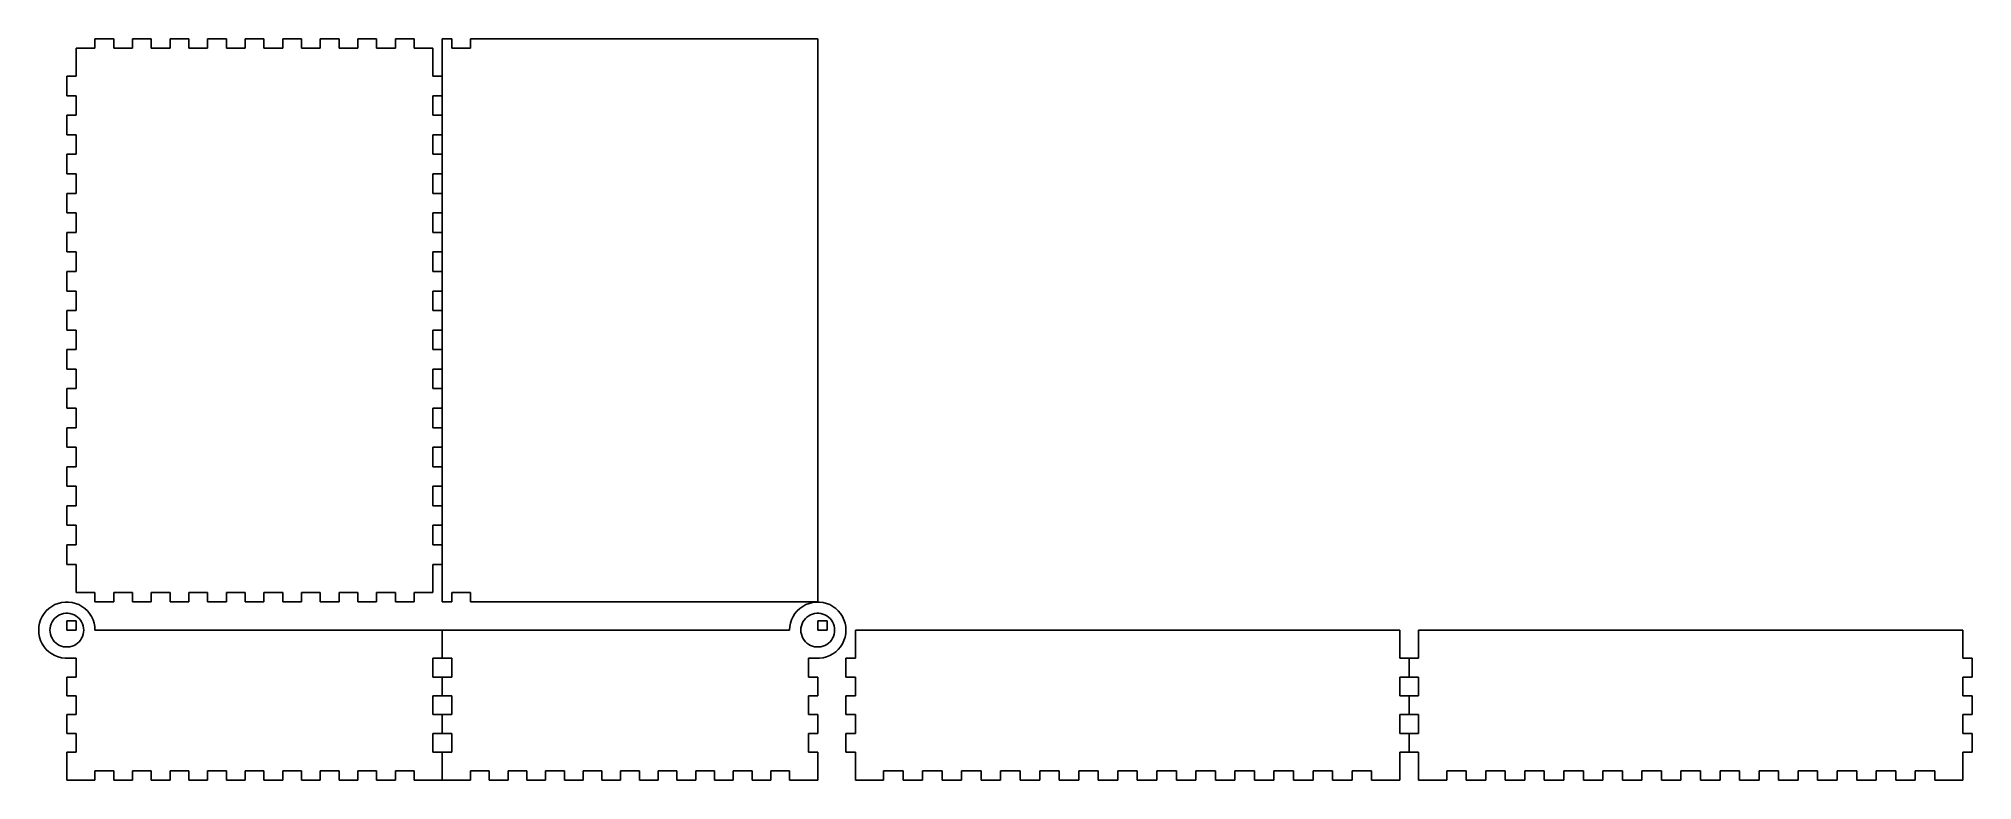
# Model space of a CAD drawing. Header units: metres. Extents: x -8 to 508, y 0 to 198.
import ezdxf

# ---------------------------------------------------------------- set-up
doc = ezdxf.new("R2010")
doc.units = ezdxf.units.M

msp = doc.modelspace()

# ---------------------------------------------------------------- linework, layer by layer
for p, q in [((12.5, 197.51), (7.5, 197.51)), ((7.5, 197.51), (7.5, 195.01)), ((12.5, 195.01), (12.5, 197.51)), ((22.5, 197.51), (17.5, 197.51)), ((17.5, 197.51), (17.5, 195.01)), ((22.5, 195.01), (22.5, 197.51)), ((32.5, 197.51), (27.5, 197.51)), ((27.5, 197.51), (27.5, 195.01)), ((32.5, 195.01), (32.5, 197.51)), ((42.5, 197.51), (37.5, 197.51)), ((37.5, 197.51), (37.5, 195.01)), ((42.5, 195.01), (42.5, 197.51)), ((52.5, 197.51), (47.5, 197.51)), ((47.5, 197.51), (47.5, 195.01)), ((52.5, 195.01), (52.5, 197.51)), ((62.5, 197.51), (57.5, 197.51)), ((57.5, 197.51), (57.5, 195.01)), ((62.5, 195.01), (62.5, 197.51)), ((72.5, 197.51), (67.5, 197.51)), ((67.5, 197.51), (67.5, 195.01)), ((72.5, 195.01), (72.5, 197.51)), ((82.5, 197.51), (77.5, 197.51)), ((77.5, 197.51), (77.5, 195.01)), ((82.5, 195.01), (82.5, 197.51)), ((92.5, 197.51), (87.5, 197.51)), ((87.5, 197.51), (87.5, 195.01)), ((92.5, 195.01), (92.5, 197.51)), ((102.51, 197.51), (100.01, 197.51)), ((100.01, 197.51), (100.01, 47.51)), ((102.51, 195.02), (102.51, 197.51)), ((200.01, 197.51), (107.51, 197.51)), ((107.51, 197.51), (107.51, 195.02)), ((200.01, 47.51), (200.01, 197.51)), ((7.5, 195.01), (2.49998, 195.01)), ((2.49998, 195.01), (2.49998, 187.51)), ((17.5, 195.01), (12.5, 195.01)), ((27.5, 195.01), (22.5, 195.01)), ((37.5, 195.01), (32.5, 195.01)), ((47.5, 195.01), (42.5, 195.01)), ((57.5, 195.01), (52.5, 195.01)), ((67.5, 195.01), (62.5, 195.01)), ((77.5, 195.01), (72.5, 195.01)), ((87.5, 195.01), (82.5, 195.01)), ((97.5, 195.01), (92.5, 195.01)), ((97.5, 187.51), (97.5, 195.01)), ((107.51, 195.02), (102.51, 195.02)), ((2.49998, 187.51), (0, 187.51)), ((0, 187.51), (0, 182.31)), ((100, 187.51), (97.5, 187.51)), ((100, 182.31), (100, 187.51)), ((0, 182.31), (2.49998, 182.31)), ((2.49998, 182.31), (2.49998, 177.11)), ((97.5, 177.11), (97.5, 182.31)), ((97.5, 182.31), (100, 182.31)), ((2.49998, 177.11), (0, 177.11)), ((0, 177.11), (0, 171.91)), ((100, 177.11), (97.5, 177.11)), ((100, 171.91), (100, 177.11)), ((0, 171.91), (2.49998, 171.91)), ((2.49998, 171.91), (2.49998, 166.71)), ((97.5, 166.71), (97.5, 171.91)), ((97.5, 171.91), (100, 171.91)), ((2.49998, 166.71), (0, 166.71)), ((0, 166.71), (0, 161.51)), ((100, 166.71), (97.5, 166.71)), ((100, 161.51), (100, 166.71)), ((0, 161.51), (2.49998, 161.51)), ((2.49998, 161.51), (2.49998, 156.31)), ((97.5, 156.31), (97.5, 161.51)), ((97.5, 161.51), (100, 161.51)), ((2.49998, 156.31), (0, 156.31)), ((0, 156.31), (0, 151.11)), ((100, 156.31), (97.5, 156.31)), ((100, 151.11), (100, 156.31)), ((0, 151.11), (2.49998, 151.11)), ((2.49998, 151.11), (2.49998, 145.91)), ((97.5, 145.91), (97.5, 151.11)), ((97.5, 151.11), (100, 151.11)), ((2.49998, 145.91), (0, 145.91)), ((0, 145.91), (0, 140.71)), ((100, 145.91), (97.5, 145.91)), ((100, 140.71), (100, 145.91)), ((0, 140.71), (2.49998, 140.71)), ((2.49998, 140.71), (2.49998, 135.51)), ((97.5, 135.51), (97.5, 140.71)), ((97.5, 140.71), (100, 140.71)), ((2.49998, 135.51), (0, 135.51)), ((0, 135.51), (0, 130.31)), ((100, 135.51), (97.5, 135.51)), ((100, 130.31), (100, 135.51)), ((0, 130.31), (2.49998, 130.31)), ((2.49998, 130.31), (2.5, 125.11)), ((97.5, 125.11), (97.5, 130.31)), ((97.5, 130.31), (100, 130.31)), ((2.5, 125.11), (0, 125.11)), ((0, 125.11), (0, 119.91)), ((100, 125.11), (97.5, 125.11)), ((100, 119.91), (100, 125.11)), ((0, 119.91), (2.5, 119.91)), ((2.5, 119.91), (2.5, 114.71)), ((97.5, 114.71), (97.5, 119.91)), ((97.5, 119.91), (100, 119.91)), ((2.5, 114.71), (0, 114.71)), ((0, 114.71), (0, 109.51)), ((100, 114.71), (97.5, 114.71)), ((100, 109.51), (100, 114.71)), ((0, 109.51), (2.5, 109.51)), ((2.5, 109.51), (2.5, 104.31)), ((97.5, 104.31), (97.5, 109.51)), ((97.5, 109.51), (100, 109.51)), ((2.5, 104.31), (0, 104.31)), ((0, 104.31), (0, 99.11)), ((100, 104.31), (97.5, 104.31)), ((100, 99.11), (100, 104.31)), ((0, 99.11), (2.5, 99.11)), ((2.5, 99.11), (2.5, 93.91)), ((97.5, 93.91), (97.5, 99.11)), ((97.5, 99.11), (100, 99.11)), ((2.5, 93.91), (0, 93.91)), ((0, 93.91), (0, 88.71)), ((100, 93.91), (97.5, 93.91)), ((100, 88.71), (100, 93.91)), ((0, 88.71), (2.5, 88.71)), ((2.5, 88.71), (2.5, 83.51)), ((97.5, 83.51), (97.5, 88.71)), ((97.5, 88.71), (100, 88.71)), ((2.5, 83.51), (0, 83.51)), ((0, 83.51), (0, 78.31)), ((100, 83.51), (97.5, 83.51)), ((100, 78.31), (100, 83.51)), ((0, 78.31), (2.5, 78.31)), ((2.5, 78.31), (2.5, 73.11)), ((97.5, 73.11), (97.5, 78.31)), ((97.5, 78.31), (100, 78.31)), ((2.5, 73.11), (0, 73.11)), ((0, 73.11), (0, 67.91)), ((100, 73.11), (97.5, 73.11)), ((100, 67.91), (100, 73.11)), ((0, 67.91), (2.5, 67.91)), ((2.5, 67.91), (2.5, 62.71)), ((97.5, 62.71), (97.5, 67.91)), ((97.5, 67.91), (100, 67.91)), ((2.5, 62.71), (0, 62.71)), ((0, 62.71), (0, 57.51)), ((100, 62.71), (97.5, 62.71)), ((100, 57.51), (100, 62.71)), ((0, 57.51), (2.5, 57.51)), ((2.5, 57.51), (2.5, 50.01)), ((97.5, 50.01), (97.5, 57.51)), ((97.5, 57.51), (100, 57.51)), ((-3.19334, 46.7862), (-4.01869, 46.3325)), ((-2.31763, 47.1329), (-3.19334, 46.7862)), ((-1.40535, 47.3671), (-2.31763, 47.1329)), ((-0.47092, 47.4852), (-1.40535, 47.3671)), ((0.47092, 47.4852), (-0.47092, 47.4852)), ((1.40535, 47.3671), (0.47092, 47.4852)), ((2.31763, 47.1329), (1.40535, 47.3671)), ((3.19334, 46.7862), (2.31763, 47.1329)), ((2.5, 50.01), (7.5, 50.01)), ((4.01869, 46.3325), (3.19334, 46.7862)), ((7.5, 50.01), (7.5, 47.51)), ((7.5, 47.51), (12.5, 47.51)), ((12.5, 50.01), (17.5, 50.01)), ((12.5, 47.51), (12.5, 50.01)), ((17.5, 50.01), (17.5, 47.51)), ((17.5, 47.51), (22.5, 47.51)), ((22.5, 47.51), (22.5, 50.01)), ((22.5, 50.01), (27.5, 50.01)), ((27.5, 50.01), (27.5, 47.51)), ((27.5, 47.51), (32.5, 47.51)), ((32.5, 47.51), (32.5, 50.01)), ((32.5, 50.01), (37.5, 50.01)), ((37.5, 50.01), (37.5, 47.51)), ((37.5, 47.51), (42.5, 47.51)), ((42.5, 47.51), (42.5, 50.01)), ((42.5, 50.01), (47.5, 50.01)), ((47.5, 50.01), (47.5, 47.51)), ((47.5, 47.51), (52.5, 47.51)), ((52.5, 47.51), (52.5, 50.01)), ((52.5, 50.01), (57.5, 50.01)), ((57.5, 50.01), (57.5, 47.51)), ((57.5, 47.51), (62.5, 47.51)), ((62.5, 47.51), (62.5, 50.01)), ((62.5, 50.01), (67.5, 50.01)), ((67.5, 50.01), (67.5, 47.51)), ((67.5, 47.51), (72.5, 47.51)), ((72.5, 47.51), (72.5, 50.01)), ((72.5, 50.01), (77.5, 50.01)), ((77.5, 50.01), (77.5, 47.51)), ((77.5, 47.51), (82.5, 47.51)), ((82.5, 47.51), (82.5, 50.01)), ((82.5, 50.01), (87.5, 50.01)), ((87.5, 50.01), (87.5, 47.51)), ((87.5, 47.51), (92.5, 47.51)), ((92.5, 47.51), (92.5, 50.01)), ((92.5, 50.01), (97.5, 50.01)), ((100.01, 47.51), (102.51, 47.51)), ((102.51, 50), (107.51, 50)), ((102.51, 47.51), (102.51, 50)), ((107.51, 50), (107.51, 47.51)), ((107.51, 47.51), (200.01, 47.51)), ((196.817, 46.7862), (195.991, 46.3325)), ((197.692, 47.1329), (196.817, 46.7862)), ((198.605, 47.3671), (197.692, 47.1329)), ((199.539, 47.4852), (198.605, 47.3671)), ((200.481, 47.4852), (199.539, 47.4852)), ((201.415, 47.3671), (200.481, 47.4852)), ((202.328, 47.1329), (201.415, 47.3671)), ((203.203, 46.7862), (202.328, 47.1329)), ((204.029, 46.3325), (203.203, 46.7862)), ((-7.26436, 41.8652), (-7.44086, 40.94)), ((-6.97331, 42.7609), (-7.26436, 41.8652)), ((-6.5723, 43.6131), (-6.97331, 42.7609)), ((-6.06763, 44.4084), (-6.5723, 43.6131)), ((-5.46725, 45.1341), (-6.06763, 44.4084)), ((-4.78067, 45.7788), (-5.46725, 45.1341)), ((-4.01869, 46.3325), (-4.78067, 45.7788)), ((-4.35861, 41.1191), (-4.18399, 41.6566)), ((-4.18399, 41.6566), (-3.94337, 42.1679)), ((-3.94337, 42.1679), (-3.64056, 42.645)), ((-3.64056, 42.645), (-3.28035, 43.0805)), ((-3.28035, 43.0805), (-2.86839, 43.4673)), ((-2.86839, 43.4673), (-2.41121, 43.7995)), ((-2.41121, 43.7995), (-1.916, 44.0717)), ((-1.916, 44.0717), (-1.39056, 44.2797)), ((-1.39056, 44.2797), (-0.8432, 44.4203)), ((-0.8432, 44.4203), (-0.28255, 44.4911)), ((-0.28255, 44.4911), (0.28255, 44.4911)), ((2.5, 42.5), (0, 42.5)), ((0, 42.5), (0, 40)), ((0.28255, 44.4911), (0.8432, 44.4203)), ((0.8432, 44.4203), (1.39056, 44.2797)), ((1.39056, 44.2797), (1.916, 44.0717)), ((1.916, 44.0717), (2.41121, 43.7995)), ((2.41121, 43.7995), (2.86839, 43.4673)), ((2.5, 40), (2.5, 42.5)), ((2.86839, 43.4673), (3.28035, 43.0805)), ((3.28035, 43.0805), (3.64056, 42.645)), ((3.64056, 42.645), (3.94337, 42.1679)), ((3.94337, 42.1679), (4.18399, 41.6566)), ((4.78067, 45.7788), (4.01869, 46.3325)), ((4.18399, 41.6566), (4.35861, 41.1191)), ((5.46725, 45.1341), (4.78067, 45.7788)), ((6.06763, 44.4084), (5.46725, 45.1341)), ((6.5723, 43.6131), (6.06763, 44.4084)), ((6.97331, 42.7609), (6.5723, 43.6131)), ((7.26436, 41.8652), (6.97331, 42.7609)), ((7.44086, 40.94), (7.26436, 41.8652)), ((192.746, 41.8652), (192.569, 40.94)), ((193.037, 42.7609), (192.746, 41.8652)), ((193.438, 43.6131), (193.037, 42.7609)), ((193.942, 44.4084), (193.438, 43.6131)), ((194.543, 45.1341), (193.942, 44.4084)), ((195.229, 45.7788), (194.543, 45.1341)), ((195.991, 46.3325), (195.229, 45.7788)), ((195.651, 41.1191), (195.826, 41.6566)), ((195.826, 41.6566), (196.067, 42.1679)), ((196.067, 42.1679), (196.369, 42.645)), ((196.369, 42.645), (196.73, 43.0805)), ((196.73, 43.0805), (197.142, 43.4673)), ((197.142, 43.4673), (197.599, 43.7995)), ((197.599, 43.7995), (198.094, 44.0717)), ((198.094, 44.0717), (198.619, 44.2797)), ((198.619, 44.2797), (199.167, 44.4203)), ((199.167, 44.4203), (199.727, 44.4911)), ((199.727, 44.4911), (200.293, 44.4911)), ((202.51, 42.5), (200.01, 42.5)), ((200.01, 42.5), (200.01, 40)), ((200.293, 44.4911), (200.853, 44.4203)), ((200.853, 44.4203), (201.401, 44.2797)), ((201.401, 44.2797), (201.926, 44.0717)), ((201.926, 44.0717), (202.421, 43.7995)), ((202.421, 43.7995), (202.878, 43.4673)), ((202.51, 40), (202.51, 42.5)), ((202.878, 43.4673), (203.29, 43.0805)), ((203.29, 43.0805), (203.651, 42.645)), ((203.651, 42.645), (203.953, 42.1679)), ((203.953, 42.1679), (204.194, 41.6566)), ((204.791, 45.7788), (204.029, 46.3325)), ((204.194, 41.6566), (204.369, 41.1191)), ((205.477, 45.1341), (204.791, 45.7788)), ((206.078, 44.4084), (205.477, 45.1341)), ((206.582, 43.6131), (206.078, 44.4084)), ((206.983, 42.7609), (206.582, 43.6131)), ((207.274, 41.8652), (206.983, 42.7609)), ((207.451, 40.94), (207.274, 41.8652)), ((-7.44086, 40.94), (-7.5, 40)), ((-7.5, 40), (-7.44086, 39.06)), ((-7.44086, 39.06), (-7.26436, 38.1348)), ((-7.26436, 38.1348), (-6.97331, 37.2391)), ((-6.97331, 37.2391), (-6.5723, 36.3868)), ((-6.5723, 36.3868), (-6.06763, 35.5916)), ((-4.5, 40), (-4.46451, 40.564)), ((-4.46451, 39.436), (-4.5, 40)), ((-4.46451, 40.564), (-4.35861, 41.1191)), ((-4.35861, 38.8809), (-4.46451, 39.436)), ((-4.18399, 38.3434), (-4.35861, 38.8809)), ((-3.94337, 37.8321), (-4.18399, 38.3434)), ((-3.64056, 37.355), (-3.94337, 37.8321)), ((-3.28035, 36.9195), (-3.64056, 37.355)), ((-2.86839, 36.5327), (-3.28035, 36.9195)), ((-2.41121, 36.2005), (-2.86839, 36.5327)), ((-1.916, 35.9283), (-2.41121, 36.2005)), ((0, 40), (2.5, 40)), ((2.41121, 36.2005), (1.916, 35.9283)), ((2.86839, 36.5327), (2.41121, 36.2005)), ((3.28035, 36.9195), (2.86839, 36.5327)), ((3.64056, 37.355), (3.28035, 36.9195)), ((3.94337, 37.8321), (3.64056, 37.355)), ((4.18399, 38.3434), (3.94337, 37.8321)), ((4.35861, 38.8809), (4.18399, 38.3434)), ((4.35861, 41.1191), (4.46451, 40.564)), ((4.46451, 39.436), (4.35861, 38.8809)), ((4.46451, 40.564), (4.5, 40)), ((4.5, 40), (4.46451, 39.436)), ((7.5, 40), (7.44086, 40.94)), ((100, 40), (7.5, 40)), ((100, 32.5), (100, 40)), ((192.51, 40), (100.01, 40)), ((100.01, 40), (100.01, 32.5)), ((192.569, 40.94), (192.51, 40)), ((195.51, 40), (195.545, 40.564)), ((195.545, 39.436), (195.51, 40)), ((195.545, 40.564), (195.651, 41.1191)), ((195.651, 38.8809), (195.545, 39.436)), ((195.826, 38.3434), (195.651, 38.8809)), ((196.067, 37.8321), (195.826, 38.3434)), ((196.369, 37.355), (196.067, 37.8321)), ((196.73, 36.9195), (196.369, 37.355)), ((197.142, 36.5327), (196.73, 36.9195)), ((197.599, 36.2005), (197.142, 36.5327)), ((198.094, 35.9283), (197.599, 36.2005)), ((200.01, 40), (202.51, 40)), ((202.421, 36.2005), (201.926, 35.9283)), ((202.878, 36.5327), (202.421, 36.2005)), ((203.29, 36.9195), (202.878, 36.5327)), ((203.651, 37.355), (203.29, 36.9195)), ((203.953, 37.8321), (203.651, 37.355)), ((204.194, 38.3434), (203.953, 37.8321)), ((204.369, 38.8809), (204.194, 38.3434)), ((204.369, 41.1191), (204.475, 40.564)), ((204.475, 39.436), (204.369, 38.8809)), ((204.475, 40.564), (204.51, 40)), ((204.51, 40), (204.475, 39.436)), ((206.078, 35.5916), (206.582, 36.3868)), ((206.582, 36.3868), (206.983, 37.2391)), ((206.983, 37.2391), (207.274, 38.1348)), ((207.274, 38.1348), (207.451, 39.06)), ((207.51, 40), (207.451, 40.94)), ((207.451, 39.06), (207.51, 40)), ((355.02, 40), (210.02, 40)), ((210.02, 40), (210.02, 32.5)), ((355.02, 32.5), (355.02, 40)), ((505.03, 40), (360.03, 40)), ((360.03, 40), (360.03, 32.5)), ((505.03, 32.5), (505.03, 40)), ((-6.06763, 35.5916), (-5.46725, 34.8659)), ((-5.46725, 34.8659), (-4.78067, 34.2211)), ((-4.78067, 34.2211), (-4.01869, 33.6675)), ((-4.01869, 33.6675), (-3.19334, 33.2138)), ((-3.19334, 33.2138), (-2.31763, 32.8671)), ((-2.31763, 32.8671), (-1.40535, 32.6328)), ((-1.39056, 35.7203), (-1.916, 35.9283)), ((-1.40535, 32.6328), (-0.47092, 32.5148)), ((-0.8432, 35.5797), (-1.39056, 35.7203)), ((-0.28255, 35.5089), (-0.8432, 35.5797)), ((-0.47092, 32.5148), (0, 32.5148)), ((0.28255, 35.5089), (-0.28255, 35.5089)), ((0, 32.5148), (0, 32.5)), ((0, 32.5), (2.49998, 32.5)), ((0.8432, 35.5797), (0.28255, 35.5089)), ((1.39056, 35.7203), (0.8432, 35.5797)), ((1.916, 35.9283), (1.39056, 35.7203)), ((2.49998, 32.5), (2.49998, 27.5)), ((97.5, 27.5), (97.5, 32.5)), ((97.5, 32.5), (100, 32.5)), ((100.01, 32.5), (102.51, 32.5)), ((102.51, 32.5), (102.51, 27.5)), ((197.51, 27.5), (197.51, 32.5)), ((197.51, 32.5), (200.01, 32.5)), ((198.619, 35.7203), (198.094, 35.9283)), ((199.167, 35.5797), (198.619, 35.7203)), ((199.727, 35.5089), (199.167, 35.5797)), ((200.293, 35.5089), (199.727, 35.5089)), ((200.01, 32.5), (200.01, 32.5148)), ((200.01, 32.5148), (200.481, 32.5148)), ((200.853, 35.5797), (200.293, 35.5089)), ((200.481, 32.5148), (201.415, 32.6328)), ((201.401, 35.7203), (200.853, 35.5797)), ((201.926, 35.9283), (201.401, 35.7203)), ((201.415, 32.6328), (202.328, 32.8671)), ((202.328, 32.8671), (203.203, 33.2138)), ((203.203, 33.2138), (204.029, 33.6675)), ((204.029, 33.6675), (204.791, 34.2211)), ((204.791, 34.2211), (205.477, 34.8659)), ((205.477, 34.8659), (206.078, 35.5916)), ((210.02, 32.5), (207.52, 32.5)), ((207.52, 32.5), (207.52, 27.5)), ((357.52, 32.5), (355.02, 32.5)), ((357.52, 27.5), (357.52, 32.5)), ((360.03, 32.5), (357.53, 32.5)), ((357.53, 32.5), (357.53, 27.5)), ((507.53, 32.5), (505.03, 32.5)), ((507.53, 27.5), (507.53, 32.5)), ((2.49998, 27.5), (0, 27.5)), ((0, 27.5), (0, 22.5)), ((100, 27.5), (97.5, 27.5)), ((100, 22.5), (100, 27.5)), ((102.51, 27.5), (100.01, 27.5)), ((100.01, 27.5), (100.01, 22.5)), ((200.01, 27.5), (197.51, 27.5)), ((200.01, 22.5), (200.01, 27.5)), ((207.52, 27.5), (210.02, 27.5)), ((210.02, 27.5), (210.02, 22.5)), ((355.02, 22.5), (355.02, 27.5)), ((355.02, 27.5), (357.52, 27.5)), ((357.53, 27.5), (360.03, 27.5)), ((360.03, 27.5), (360.03, 22.5)), ((505.03, 22.5), (505.03, 27.5)), ((505.03, 27.5), (507.53, 27.5)), ((0, 22.5), (2.5, 22.5)), ((2.5, 22.5), (2.5, 17.5)), ((97.5, 17.5), (97.5, 22.5)), ((97.5, 22.5), (100, 22.5)), ((100.01, 22.5), (102.51, 22.5)), ((102.51, 22.5), (102.51, 17.5)), ((197.51, 17.5), (197.51, 22.5)), ((197.51, 22.5), (200.01, 22.5)), ((210.02, 22.5), (207.52, 22.5)), ((207.52, 22.5), (207.52, 17.5)), ((357.52, 22.5), (355.02, 22.5)), ((357.52, 17.5), (357.52, 22.5)), ((360.03, 22.5), (357.53, 22.5)), ((357.53, 22.5), (357.53, 17.5)), ((507.53, 22.5), (505.03, 22.5)), ((507.53, 17.5), (507.53, 22.5)), ((2.5, 17.5), (0, 17.5)), ((0, 17.5), (0, 12.5)), ((100, 17.5), (97.5, 17.5)), ((100, 12.5), (100, 17.5)), ((102.51, 17.5), (100.01, 17.5)), ((100.01, 17.5), (100.01, 12.5)), ((200.01, 17.5), (197.51, 17.5)), ((200.01, 12.5), (200.01, 17.5)), ((207.52, 17.5), (210.02, 17.5)), ((210.02, 17.5), (210.02, 12.5)), ((355.02, 12.5), (355.02, 17.5)), ((355.02, 17.5), (357.52, 17.5)), ((357.53, 17.5), (360.03, 17.5)), ((360.03, 17.5), (360.03, 12.5)), ((505.03, 12.5), (505.03, 17.5)), ((505.03, 17.5), (507.53, 17.5)), ((0, 12.5), (2.5, 12.5)), ((2.5, 12.5), (2.5, 7.5)), ((97.5, 7.5), (97.5, 12.5)), ((97.5, 12.5), (100, 12.5)), ((100.01, 12.5), (102.51, 12.5)), ((102.51, 12.5), (102.51, 7.5)), ((197.51, 7.5), (197.51, 12.5)), ((197.51, 12.5), (200.01, 12.5)), ((210.02, 12.5), (207.52, 12.5)), ((207.52, 12.5), (207.52, 7.5)), ((357.52, 12.5), (355.02, 12.5)), ((357.52, 7.5), (357.52, 12.5)), ((360.03, 12.5), (357.53, 12.5)), ((357.53, 12.5), (357.53, 7.5)), ((507.53, 12.5), (505.03, 12.5)), ((507.53, 7.5), (507.53, 12.5)), ((2.5, 7.5), (0, 7.5)), ((0, 7.5), (0, 0)), ((100, 7.5), (97.5, 7.5)), ((100, 0), (100, 7.5)), ((102.51, 7.5), (100.01, 7.5)), ((100.01, 7.5), (100.01, 0)), ((200.01, 7.5), (197.51, 7.5)), ((200.01, 0), (200.01, 7.5)), ((207.52, 7.5), (210.02, 7.5)), ((210.02, 7.5), (210.02, 0)), ((355.02, 0), (355.02, 7.5)), ((355.02, 7.5), (357.52, 7.5)), ((357.53, 7.5), (360.03, 7.5)), ((360.03, 7.5), (360.03, 0)), ((505.03, 0), (505.03, 7.5)), ((505.03, 7.5), (507.53, 7.5)), ((0, 0), (7.5, 0)), ((7.5, 2.5), (12.5, 2.5)), ((7.5, 0), (7.5, 2.5)), ((12.5, 2.5), (12.5, 0)), ((12.5, 0), (17.5, 0)), ((17.5, 0), (17.5, 2.5)), ((17.5, 2.5), (22.5, 2.5)), ((22.5, 2.5), (22.5, 0)), ((22.5, 0), (27.5, 0)), ((27.5, 0), (27.5, 2.5)), ((27.5, 2.5), (32.5, 2.5)), ((32.5, 2.5), (32.5, 0)), ((32.5, 0), (37.5, 0)), ((37.5, 0), (37.5, 2.5)), ((37.5, 2.5), (42.5, 2.5)), ((42.5, 2.5), (42.5, 0)), ((42.5, 0), (47.5, 0)), ((47.5, 0), (47.5, 2.5)), ((47.5, 2.5), (52.5, 2.5)), ((52.5, 2.5), (52.5, 0)), ((52.5, 0), (57.5, 0)), ((57.5, 0), (57.5, 2.5)), ((57.5, 2.5), (62.5, 2.5)), ((62.5, 2.5), (62.5, 0)), ((62.5, 0), (67.5, 0)), ((67.5, 0), (67.5, 2.5)), ((67.5, 2.5), (72.5, 2.5)), ((72.5, 2.5), (72.5, 0)), ((72.5, 0), (77.5, 0)), ((77.5, 0), (77.5, 2.5)), ((77.5, 2.5), (82.5, 2.5)), ((82.5, 2.5), (82.5, 0)), ((82.5, 0), (87.5, 0)), ((87.5, 0), (87.5, 2.5)), ((87.5, 2.5), (92.5, 2.5)), ((92.5, 2.5), (92.5, 0)), ((92.5, 0), (100, 0)), ((100.01, 0), (107.51, 0)), ((107.51, 2.5), (112.51, 2.5)), ((107.51, 0), (107.51, 2.5)), ((112.51, 2.5), (112.51, 0)), ((112.51, 0), (117.51, 0)), ((117.51, 0), (117.51, 2.5)), ((117.51, 2.5), (122.51, 2.5)), ((122.51, 2.5), (122.51, 0)), ((122.51, 0), (127.51, 0)), ((127.51, 0), (127.51, 2.5)), ((127.51, 2.5), (132.51, 2.5)), ((132.51, 2.5), (132.51, 0)), ((132.51, 0), (137.51, 0)), ((137.51, 0), (137.51, 2.5)), ((137.51, 2.5), (142.51, 2.5)), ((142.51, 2.5), (142.51, 0)), ((142.51, 0), (147.51, 0)), ((147.51, 0), (147.51, 2.5)), ((147.51, 2.5), (152.51, 2.5)), ((152.51, 2.5), (152.51, 0)), ((152.51, 0), (157.51, 0)), ((157.51, 0), (157.51, 2.5)), ((157.51, 2.5), (162.51, 2.5)), ((162.51, 2.5), (162.51, 0)), ((162.51, 0), (167.51, 0)), ((167.51, 0), (167.51, 2.5)), ((167.51, 2.5), (172.51, 2.5)), ((172.51, 2.5), (172.51, 0)), ((172.51, 0), (177.51, 0)), ((177.51, 0), (177.51, 2.5)), ((177.51, 2.5), (182.51, 2.5)), ((182.51, 2.5), (182.51, 0)), ((182.51, 0), (187.51, 0)), ((187.51, 0), (187.51, 2.5)), ((187.51, 2.5), (192.51, 2.5)), ((192.51, 2.5), (192.51, 0)), ((192.51, 0), (200.01, 0)), ((210.02, 0), (217.52, 0)), ((217.52, 2.5), (222.72, 2.5)), ((217.52, 0), (217.52, 2.5)), ((222.72, 2.5), (222.72, 0)), ((222.72, 0), (227.92, 0)), ((227.92, 0), (227.92, 2.5)), ((227.92, 2.5), (233.12, 2.5)), ((233.12, 2.5), (233.12, 0)), ((233.12, 0), (238.32, 0)), ((238.32, 0), (238.32, 2.5)), ((238.32, 2.5), (243.52, 2.5)), ((243.52, 2.5), (243.52, 0)), ((243.52, 0), (248.72, 0)), ((248.72, 0), (248.72, 2.5)), ((248.72, 2.5), (253.92, 2.5)), ((253.92, 2.5), (253.92, 0)), ((253.92, 0), (259.12, 0)), ((259.12, 0), (259.12, 2.5)), ((259.12, 2.5), (264.32, 2.5)), ((264.32, 2.5), (264.32, 0)), ((264.32, 0), (269.52, 0)), ((269.52, 0), (269.52, 2.5)), ((269.52, 2.5), (274.72, 2.5)), ((274.72, 2.5), (274.72, 0)), ((274.72, 0), (279.92, 0)), ((279.92, 0), (279.92, 2.5)), ((279.92, 2.5), (285.12, 2.5)), ((285.12, 2.5), (285.12, 0)), ((285.12, 0), (290.32, 0)), ((290.32, 0), (290.32, 2.5)), ((290.32, 2.5), (295.52, 2.5)), ((295.52, 2.5), (295.52, 0)), ((295.52, 0), (300.72, 0)), ((300.72, 0), (300.72, 2.5)), ((300.72, 2.5), (305.92, 2.5)), ((305.92, 2.5), (305.92, 0)), ((305.92, 0), (311.12, 0)), ((311.12, 0), (311.12, 2.5)), ((311.12, 2.5), (316.32, 2.5)), ((316.32, 2.5), (316.32, 0)), ((316.32, 0), (321.52, 0)), ((321.52, 0), (321.52, 2.5)), ((321.52, 2.5), (326.72, 2.5)), ((326.72, 2.5), (326.72, 0)), ((326.72, 0), (331.92, 0)), ((331.92, 0), (331.92, 2.5)), ((331.92, 2.5), (337.12, 2.5)), ((337.12, 2.5), (337.12, 0)), ((337.12, 0), (342.32, 0)), ((342.32, 0), (342.32, 2.5)), ((342.32, 2.5), (347.52, 2.5)), ((347.52, 2.5), (347.52, 0)), ((347.52, 0), (355.02, 0)), ((360.03, 0), (367.53, 0)), ((367.53, 2.5), (372.73, 2.5)), ((367.53, 0), (367.53, 2.5)), ((372.73, 2.5), (372.73, 0)), ((372.73, 0), (377.93, 0)), ((377.93, 0), (377.93, 2.5)), ((377.93, 2.5), (383.13, 2.5)), ((383.13, 2.5), (383.13, 0)), ((383.13, 0), (388.33, 0)), ((388.33, 0), (388.33, 2.5)), ((388.33, 2.5), (393.53, 2.5)), ((393.53, 2.5), (393.53, 0)), ((393.53, 0), (398.73, 0)), ((398.73, 0), (398.73, 2.5)), ((398.73, 2.5), (403.93, 2.5)), ((403.93, 2.5), (403.93, 0)), ((403.93, 0), (409.13, 0)), ((409.13, 0), (409.13, 2.5)), ((409.13, 2.5), (414.33, 2.5)), ((414.33, 2.5), (414.33, 0)), ((414.33, 0), (419.53, 0)), ((419.53, 0), (419.53, 2.5)), ((419.53, 2.5), (424.73, 2.5)), ((424.73, 2.5), (424.73, 0)), ((424.73, 0), (429.93, 0)), ((429.93, 0), (429.93, 2.5)), ((429.93, 2.5), (435.13, 2.5)), ((435.13, 2.5), (435.13, 0)), ((435.13, 0), (440.33, 0)), ((440.33, 0), (440.33, 2.5)), ((440.33, 2.5), (445.53, 2.5)), ((445.53, 2.5), (445.53, 0)), ((445.53, 0), (450.73, 0)), ((450.73, 0), (450.73, 2.5)), ((450.73, 2.5), (455.93, 2.5)), ((455.93, 2.5), (455.93, 0)), ((455.93, 0), (461.13, 0)), ((461.13, 0), (461.13, 2.5)), ((461.13, 2.5), (466.33, 2.5)), ((466.33, 2.5), (466.33, 0)), ((466.33, 0), (471.53, 0)), ((471.53, 0), (471.53, 2.5)), ((471.53, 2.5), (476.73, 2.5)), ((476.73, 2.5), (476.73, 0)), ((476.73, 0), (481.93, 0)), ((481.93, 0), (481.93, 2.5)), ((481.93, 2.5), (487.13, 2.5)), ((487.13, 2.5), (487.13, 0)), ((487.13, 0), (492.33, 0)), ((492.33, 0), (492.33, 2.5)), ((492.33, 2.5), (497.53, 2.5)), ((497.53, 2.5), (497.53, 0)), ((497.53, 0), (505.03, 0))]:
    msp.add_line(p, q)

doc.saveas('drawing.dxf')
